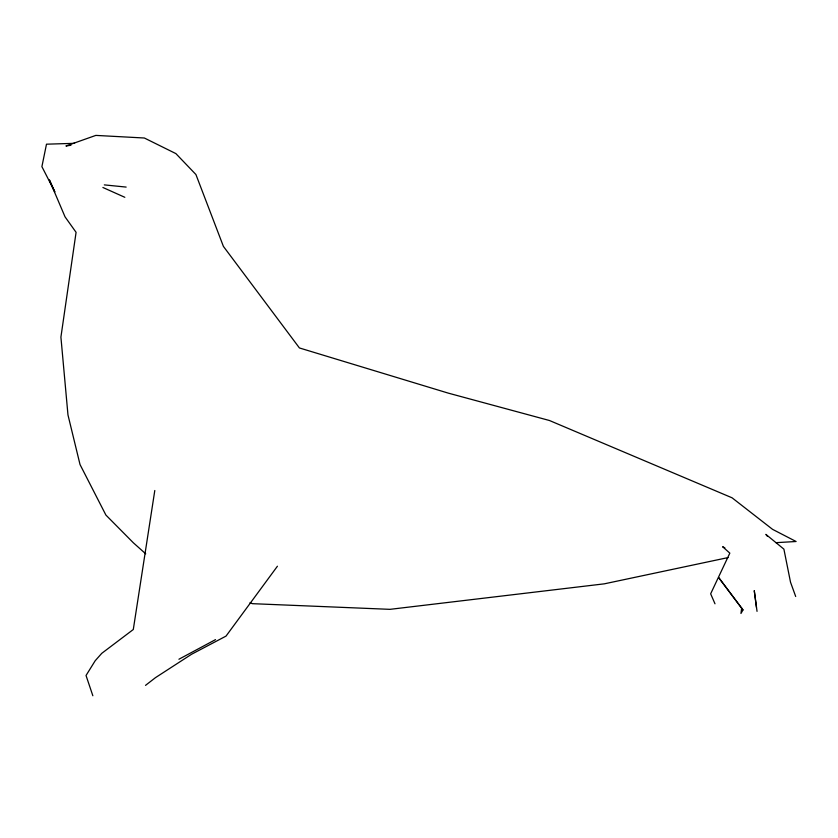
<?xml version="1.0" encoding="UTF-8"?>
<svg xmlns="http://www.w3.org/2000/svg" width="838" height="838" viewBox="0 0 838 838"><rect width="100%" height="100%" fill="white"/><g stroke="black" fill="none" stroke-linecap="round" stroke-linejoin="round"><path stroke-width="1.26" d="M741.672 608.053L740.96 613.468L742.981 609.928L718.815 577.759L742.981 609.928M154.8 490.502L133.294 629.506L101.775 653.326L95.207 660.721L86.031 675.491L92.85 695.75M277.42 566.226L226.019 636.105L191.556 654.269L155.47 677.649L145.519 685.369M178.913 659.244L215.513 639.624M728.033 557.595L604.261 583.845L389.995 609.341L252.448 603.674L250.007 602.773M70.968 145.236L65.94 145.99L95.836 135.4L144.356 138.008L175.886 153.605L195.924 174.534L223.4 246.382L299.417 347.948L448.204 393.106L549.466 420.508L732.066 497.803L772.563 529.354L796.1 541.505L775.988 542.668M74.572 143.329L46.488 144.188L41.9 166.647L54.847 191.902L49.557 180.118M104.331 184.884L126.15 187.084M102.896 187.482L124.831 197.307M724.88 547.863L722.628 546.732L729.825 553.132L710.655 593.807L714.992 603.8M145.728 553.834L133.399 542.835L105.892 515.056L80.029 464.566L67.972 414.925L60.912 337.127L76.08 232.325L65.039 216.843L49.411 180.139M767.419 536.341L765.89 534.372L783.897 549.141L790.527 582.242L795.691 596.488M757.039 611.363L754.263 590.633L756.463 607.393"/></g></svg>
